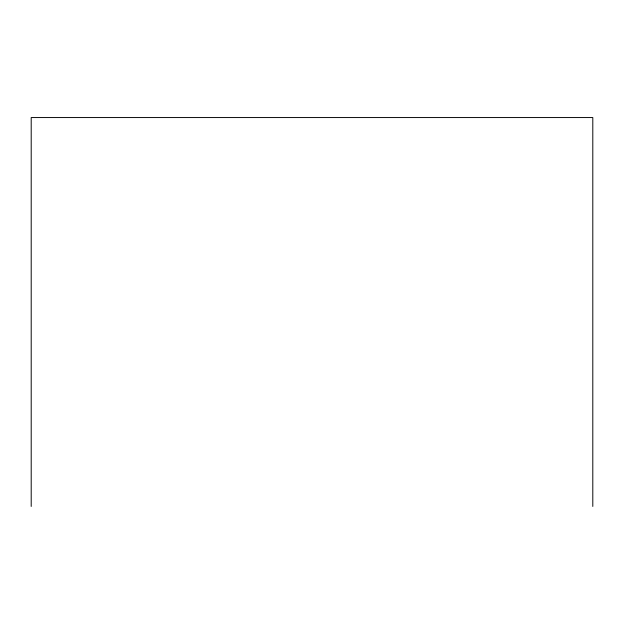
<?xml version="1.0" encoding="UTF-8"?>
<svg xmlns="http://www.w3.org/2000/svg" width="624" height="624" viewBox="0 0 624 624"><rect width="100%" height="100%" fill="white"/><g stroke="black" fill="none" stroke-linecap="round" stroke-linejoin="round"><path stroke-width="0.94" d="M592.8 506.446L592.8 117.554L31.2 117.554L31.2 506.446"/></g></svg>
